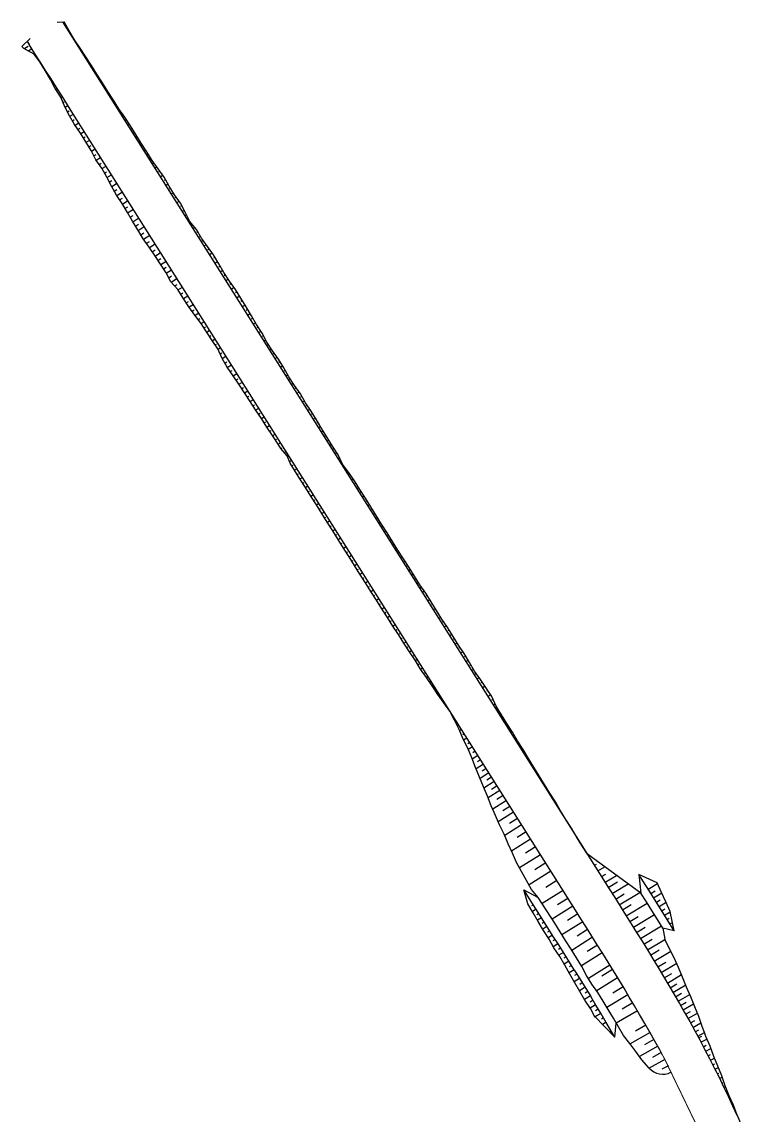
# Model space of a CAD drawing. Header units: metres. Extents: x 288738 to 324331, y 7399322 to 7465117.
# Drawn here: x 304494 to 304846, y 7439192 to 7439726 of the extents above; entities that cross this region are included whole.
import ezdxf

# ---------------------------------------------------------------- set-up
doc = ezdxf.new("R2010")
doc.units = ezdxf.units.M
doc.header["$LTSCALE"] = 10
for name, color, linetype in [('F-HZ-ATERRO-TALUDE', 110, 'Continuous'), ('F-HZ-MUROS', 210, 'Continuous'), ('F-HZ-PIANO-CORTE', 10, 'Continuous'), ('F-HZ-TALUDE', 2, 'Continuous')]:
    doc.layers.add(name, color=color, linetype=linetype)

msp = doc.modelspace()

# ---------------------------------------------------------------- linework, layer by layer
at = {"layer": 'F-HZ-ATERRO-TALUDE', "linetype": 'Continuous', "lineweight": -3}
for p, q in [((304705.618, 7439384.762), (304705.155, 7439384.469)), ((304706.952, 7439382.647), (304706.602, 7439382.426)), ((304708.285, 7439380.532), (304707.318, 7439379.922)), ((304709.619, 7439378.418), (304708.958, 7439378.001)), ((304710.952, 7439376.303), (304709.321, 7439375.274)), ((304712.286, 7439374.189), (304711.376, 7439373.615)), ((304713.62, 7439372.074), (304711.573, 7439370.783)), ((304714.953, 7439369.96), (304713.766, 7439369.21)), ((304716.287, 7439367.845), (304713.554, 7439366.121)), ((304718.954, 7439363.616), (304715.381, 7439361.362)), ((304717.621, 7439365.73), (304716.037, 7439364.731)), ((304721.622, 7439359.387), (304717.373, 7439356.707)), ((304720.288, 7439361.501), (304718.339, 7439360.272)), ((304724.289, 7439355.158), (304719.23, 7439351.967)), ((304722.955, 7439357.272), (304720.623, 7439355.801)), ((304725.654, 7439352.993), (304722.95, 7439351.287)), ((304727.02, 7439350.828), (304721.247, 7439347.187)), ((304728.594, 7439348.332), (304725.477, 7439346.367)), ((304730.168, 7439345.837), (304723.513, 7439341.64)), ((304731.945, 7439343.018), (304728.396, 7439340.779)), ((304733.723, 7439340.199), (304726.206, 7439335.458)), ((304735.677, 7439337.101), (304731.726, 7439334.609)), ((304737.631, 7439334.002), (304729.369, 7439328.792)), ((304742.016, 7439327.05), (304732.747, 7439321.204)), ((304739.824, 7439330.526), (304735.404, 7439327.739)), ((304744.437, 7439323.212), (304739.514, 7439320.107)), ((304746.858, 7439319.374), (304736.622, 7439312.918)), ((304749.38, 7439315.375), (304744.158, 7439312.082)), ((304773.159, 7439314.23), (304774.192, 7439314.855)), ((304751.901, 7439311.377), (304741.239, 7439304.652)), ((304774.902, 7439311.473), (304778.268, 7439313.52)), ((304776.648, 7439308.704), (304778.715, 7439309.954)), ((304754.823, 7439306.744), (304749.417, 7439303.334)), ((304778.386, 7439305.944), (304784.01, 7439309.323)), ((304779.965, 7439303.435), (304784.404, 7439306.15)), ((304781.821, 7439300.49), (304789.612, 7439305.229)), ((304799.434, 7439302.549), (304803.932, 7439305.379)), ((304757.878, 7439301.901), (304747.728, 7439295.5)), ((304783.567, 7439297.72), (304787.701, 7439300.22)), ((304785.305, 7439294.961), (304795.38, 7439301.013)), ((304800.765, 7439300.432), (304802.885, 7439301.765)), ((304802.096, 7439298.316), (304806.076, 7439300.814)), ((304743.353, 7439294.938), (304742.49, 7439294.393)), ((304762.679, 7439294.289), (304752.529, 7439287.887)), ((304760.278, 7439298.095), (304755.203, 7439294.894)), ((304786.884, 7439292.451), (304791.189, 7439295.086)), ((304788.736, 7439289.504), (304798.99, 7439295.74)), ((304803.424, 7439296.198), (304805.274, 7439297.357)), ((304804.751, 7439294.079), (304808.172, 7439296.219)), ((304744.687, 7439292.823), (304742.908, 7439291.701)), ((304746.02, 7439290.708), (304745.088, 7439290.12)), ((304747.354, 7439288.594), (304745.388, 7439287.354)), ((304765.079, 7439290.482), (304760.004, 7439287.282)), ((304790.475, 7439286.73), (304794.487, 7439289.156)), ((304792.203, 7439283.964), (304802.491, 7439290.144)), ((304806.074, 7439291.958), (304807.636, 7439292.932)), ((304807.397, 7439289.837), (304810.205, 7439291.585)), ((304808.716, 7439287.713), (304809.729, 7439288.342)), ((304748.688, 7439286.479), (304747.68, 7439285.844)), ((304750.021, 7439284.365), (304747.978, 7439283.076)), ((304767.479, 7439286.675), (304757.326, 7439280.278)), ((304769.876, 7439282.867), (304764.798, 7439279.672)), ((304793.785, 7439281.428), (304798.021, 7439284.019)), ((304795.622, 7439278.47), (304805.874, 7439284.706)), ((304810.035, 7439285.589), (304811.278, 7439286.358)), ((304751.355, 7439282.25), (304750.329, 7439281.603)), ((304752.688, 7439280.135), (304750.635, 7439278.841)), ((304754.021, 7439278.02), (304752.953, 7439277.347)), ((304772.27, 7439279.057), (304762.106, 7439272.679)), ((304797.344, 7439275.686), (304801.319, 7439278.089)), ((304799.08, 7439272.924), (304807.602, 7439278.044)), ((304755.353, 7439275.905), (304753.102, 7439274.487)), ((304756.685, 7439273.789), (304755.572, 7439273.089)), ((304774.659, 7439275.244), (304769.572, 7439272.062)), ((304800.604, 7439270.383), (304804.739, 7439272.912)), ((304802.417, 7439267.411), (304810.437, 7439272.289)), ((304758.015, 7439271.672), (304755.869, 7439270.325)), ((304759.343, 7439269.554), (304758.246, 7439268.866)), ((304760.671, 7439267.436), (304758.38, 7439266.002)), ((304777.042, 7439271.426), (304766.855, 7439265.083)), ((304804.115, 7439264.612), (304808.036, 7439266.982)), ((304761.995, 7439265.315), (304760.803, 7439264.571)), ((304763.319, 7439263.195), (304760.844, 7439261.653)), ((304780.754, 7439265.436), (304770.26, 7439258.957)), ((304782.067, 7439263.308), (304776.798, 7439260.067)), ((304805.797, 7439261.817), (304813.354, 7439266.357)), ((304807.321, 7439259.276), (304810.952, 7439261.444)), ((304765.967, 7439258.953), (304763.34, 7439257.317)), ((304764.643, 7439261.074), (304763.452, 7439260.33)), ((304767.27, 7439256.82), (304766.078, 7439256.076)), ((304784.527, 7439259.296), (304774.033, 7439252.816)), ((304808.83, 7439256.738), (304815.73, 7439260.83)), ((304810.181, 7439254.453), (304813.465, 7439256.389)), ((304768.594, 7439254.699), (304765.84, 7439252.984)), ((304769.894, 7439252.564), (304768.703, 7439251.82)), ((304789.573, 7439250.957), (304779.28, 7439244.787)), ((304787.252, 7439254.813), (304782.118, 7439251.707)), ((304811.525, 7439252.166), (304817.75, 7439255.811)), ((304812.763, 7439250.043), (304815.737, 7439251.773)), ((304813.999, 7439247.912), (304819.703, 7439251.209)), ((304771.218, 7439250.443), (304768.341, 7439248.651)), ((304773.79, 7439246.155), (304771.07, 7439244.51)), ((304772.493, 7439248.292), (304771.09, 7439247.44)), ((304791.878, 7439247.093), (304786.718, 7439244.03)), ((304815.227, 7439245.78), (304817.946, 7439247.341)), ((304816.447, 7439243.647), (304821.592, 7439246.58)), ((304776.367, 7439241.87), (304773.485, 7439240.146)), ((304775.079, 7439244.013), (304773.684, 7439243.174)), ((304794.165, 7439243.217), (304783.817, 7439237.141)), ((304817.662, 7439241.509), (304820.096, 7439242.885)), ((304818.87, 7439239.362), (304823.484, 7439241.952)), ((304777.646, 7439239.722), (304776.615, 7439239.109)), ((304778.924, 7439237.573), (304777.164, 7439236.533)), ((304780.19, 7439235.418), (304779.717, 7439235.14)), ((304798.288, 7439236.118), (304793.195, 7439233.194)), ((304820.071, 7439237.216), (304822.234, 7439238.421)), ((304821.256, 7439235.076), (304825.217, 7439237.263)), ((304781.456, 7439233.262), (304780.733, 7439232.84)), ((304800.352, 7439232.504), (304790.696, 7439227.029)), ((304822.44, 7439232.929), (304824.249, 7439233.919)), ((304823.621, 7439230.764), (304826.969, 7439232.581)), ((304824.052, 7439229.966), (304825.648, 7439230.83)), ((304825.216, 7439227.798), (304828.131, 7439229.361)), ((304804.076, 7439225.846), (304795.174, 7439220.927)), ((304802.223, 7439229.18), (304797.569, 7439226.574)), ((304826.384, 7439225.609), (304827.771, 7439226.345)), ((304827.539, 7439223.423), (304830.092, 7439224.765)), ((304807.623, 7439219.418), (304799.991, 7439215.2)), ((304805.777, 7439222.756), (304801.482, 7439220.403)), ((304828.679, 7439221.24), (304829.799, 7439221.823)), ((304829.816, 7439219.046), (304831.799, 7439220.066)), ((304809.329, 7439216.329), (304806.163, 7439214.595)), ((304830.946, 7439216.834), (304831.856, 7439217.298)), ((304832.07, 7439214.619), (304833.72, 7439215.45)), ((304833.179, 7439212.398), (304833.911, 7439212.762)), ((304834.284, 7439210.174), (304835.545, 7439210.796)), ((304835.372, 7439207.947), (304835.881, 7439208.195)), ((304836.458, 7439205.714), (304837.249, 7439206.095)), ((304837.53, 7439203.466), (304837.855, 7439203.62)), ((304838.601, 7439201.215), (304839.116, 7439201.457)), ((304839.656, 7439198.952), (304839.883, 7439199.057)), ((304840.709, 7439196.688), (304841.1, 7439196.868)), ((304841.742, 7439194.417), (304841.876, 7439194.478)), ((304842.775, 7439192.145), (304842.921, 7439192.211))]:
    msp.add_line(p, q, dxfattribs=at)
at = {"layer": 'F-HZ-MUROS', "linetype": 'Continuous', "lineweight": -3}
msp.add_line((304497.69, 7439718.051), (304493.587, 7439714.063), dxfattribs=at)
msp.add_lwpolyline([(304510.868, 7439725.978), (304514.201, 7439726.174)], dxfattribs=at)
at = {"layer": 'F-HZ-MUROS', "linetype": 'Continuous', "lineweight": -3, "const_width": 0.5}
msp.add_lwpolyline([(304846.042, 7439129.672), (304828.957, 7439175.072), (304807.434, 7439219.684), (304806.472, 7439221.458)], dxfattribs=at)
at = {"layer": 'F-HZ-PIANO-CORTE'}
for p, q in [((304515.004, 7439724.764), (304514.731, 7439724.587)), ((304516.243, 7439722.587), (304515.792, 7439722.295)), ((304517.52, 7439720.435), (304517.323, 7439720.308)), ((304518.82, 7439718.298), (304518.459, 7439718.066)), ((304520.172, 7439716.194), (304519.982, 7439716.073)), ((304496.601, 7439714.158), (304495.035, 7439713.136)), ((304498.511, 7439713.003), (304496.945, 7439711.981)), ((304499.663, 7439710.312), (304500.027, 7439710.547)), ((304521.558, 7439714.112), (304521.126, 7439713.837)), ((304522.918, 7439712.014), (304522.689, 7439711.868)), ((304524.261, 7439709.905), (304523.793, 7439709.608)), ((304501.153, 7439708.304), (304501.265, 7439708.376)), ((304502.611, 7439706.276), (304502.725, 7439706.349)), ((304525.613, 7439707.801), (304525.37, 7439707.647)), ((304526.972, 7439705.702), (304526.461, 7439705.379)), ((304503.905, 7439704.137), (304503.988, 7439704.189)), ((304505.196, 7439701.995), (304505.416, 7439702.136)), ((304506.466, 7439699.842), (304506.611, 7439699.935)), ((304528.325, 7439703.599), (304528.06, 7439703.432)), ((304529.672, 7439701.493), (304529.128, 7439701.149)), ((304531.007, 7439699.379), (304530.734, 7439699.207)), ((304507.724, 7439697.682), (304508.096, 7439697.918)), ((304508.922, 7439695.488), (304509.177, 7439695.649)), ((304532.332, 7439697.259), (304531.795, 7439696.92)), ((304533.658, 7439695.139), (304533.393, 7439694.972)), ((304510.144, 7439693.308), (304510.766, 7439693.701)), ((304511.489, 7439691.201), (304511.795, 7439691.394)), ((304512.767, 7439689.059), (304513.433, 7439689.479)), ((304534.985, 7439693.02), (304534.463, 7439692.691)), ((304536.327, 7439690.911), (304536.061, 7439690.744)), ((304537.68, 7439688.809), (304537.13, 7439688.462)), ((304513.713, 7439686.744), (304514.23, 7439687.07)), ((304514.69, 7439684.445), (304516.063, 7439685.311)), ((304539.013, 7439686.694), (304538.738, 7439686.521)), ((304540.331, 7439684.57), (304539.797, 7439684.233)), ((304515.87, 7439682.241), (304516.631, 7439682.721)), ((304517.056, 7439680.04), (304518.724, 7439681.092)), ((304518.287, 7439677.864), (304519.171, 7439678.422)), ((304541.724, 7439682.492), (304541.427, 7439682.305)), ((304543.173, 7439680.451), (304542.464, 7439680.004)), ((304544.6, 7439678.395), (304544.199, 7439678.142)), ((304519.544, 7439675.705), (304521.388, 7439676.868)), ((304520.974, 7439673.654), (304521.847, 7439674.205)), ((304522.392, 7439671.595), (304524.053, 7439672.643)), ((304546.011, 7439676.329), (304545.132, 7439675.775)), ((304547.371, 7439674.231), (304546.918, 7439673.946)), ((304523.73, 7439669.484), (304524.558, 7439670.006)), ((304525.06, 7439667.367), (304526.72, 7439668.414)), ((304548.693, 7439672.109), (304547.799, 7439671.545)), ((304550.012, 7439669.986), (304549.572, 7439669.708)), ((304551.329, 7439667.861), (304550.466, 7439667.316)), ((304526.339, 7439665.219), (304527.196, 7439665.759)), ((304527.596, 7439663.059), (304529.385, 7439664.187)), ((304552.679, 7439665.756), (304552.239, 7439665.479)), ((304554.053, 7439663.667), (304553.134, 7439663.087)), ((304528.702, 7439660.817), (304529.707, 7439661.451)), ((304529.846, 7439658.598), (304532.039, 7439659.98)), ((304531.287, 7439656.554), (304532.329, 7439657.211)), ((304555.395, 7439661.558), (304554.931, 7439661.265)), ((304556.713, 7439659.434), (304555.801, 7439658.858)), ((304558.096, 7439657.35), (304557.615, 7439657.047)), ((304532.703, 7439654.496), (304534.702, 7439655.757)), ((304533.93, 7439652.318), (304534.982, 7439652.981)), ((304535.145, 7439650.133), (304537.366, 7439651.534)), ((304559.529, 7439655.298), (304558.468, 7439654.629)), ((304560.969, 7439653.251), (304560.386, 7439652.883)), ((304562.416, 7439651.207), (304561.135, 7439650.4)), ((304536.268, 7439647.899), (304537.481, 7439648.664)), ((304537.403, 7439645.672), (304540.021, 7439647.324)), ((304563.732, 7439649.082), (304563.101, 7439648.684)), ((304564.949, 7439646.894), (304563.803, 7439646.171)), ((304538.645, 7439643.503), (304540, 7439644.357)), ((304539.902, 7439641.342), (304542.686, 7439643.098)), ((304566.246, 7439644.756), (304565.691, 7439644.406)), ((304567.605, 7439642.658), (304566.47, 7439641.942)), ((304568.987, 7439640.574), (304568.396, 7439640.2)), ((304541.284, 7439639.259), (304542.652, 7439640.122)), ((304542.657, 7439637.17), (304545.353, 7439638.87)), ((304543.948, 7439635.029), (304545.317, 7439635.893)), ((304570.387, 7439638.501), (304569.137, 7439637.712)), ((304571.65, 7439636.341), (304571.06, 7439635.97)), ((304545.236, 7439632.887), (304548.02, 7439634.642)), ((304546.494, 7439630.726), (304547.923, 7439631.627)), ((304547.757, 7439628.569), (304550.685, 7439630.415)), ((304572.807, 7439634.115), (304571.805, 7439633.483)), ((304573.963, 7439631.889), (304573.551, 7439631.629)), ((304549.071, 7439626.442), (304550.545, 7439627.371)), ((304550.385, 7439624.315), (304553.352, 7439626.186)), ((304575.118, 7439629.661), (304574.472, 7439629.254)), ((304576.515, 7439627.587), (304576.16, 7439627.363)), ((304578.098, 7439625.63), (304577.139, 7439625.025)), ((304551.704, 7439622.191), (304553.195, 7439623.131)), ((304553.033, 7439620.074), (304556.019, 7439621.958)), ((304579.507, 7439623.563), (304578.99, 7439623.237)), ((304580.783, 7439621.412), (304579.807, 7439620.796)), ((304582.171, 7439619.331), (304581.656, 7439619.006)), ((304554.465, 7439618.025), (304555.908, 7439618.935)), ((304555.892, 7439615.972), (304558.684, 7439617.733)), ((304557.28, 7439613.893), (304558.649, 7439614.756)), ((304583.645, 7439617.306), (304582.474, 7439616.567)), ((304585.117, 7439615.278), (304584.462, 7439614.865)), ((304558.669, 7439611.814), (304561.35, 7439613.505)), ((304560.065, 7439609.74), (304561.374, 7439610.566)), ((304561.456, 7439607.663), (304564.016, 7439609.278)), ((304586.586, 7439613.249), (304585.141, 7439612.338)), ((304587.927, 7439611.139), (304587.201, 7439610.681)), ((304589.172, 7439608.968), (304587.808, 7439608.109)), ((304562.8, 7439605.555), (304564.075, 7439606.359)), ((304564.126, 7439603.437), (304566.683, 7439605.05)), ((304590.44, 7439606.813), (304589.791, 7439606.403)), ((304591.727, 7439604.669), (304590.476, 7439603.879)), ((304565.289, 7439601.224), (304566.651, 7439602.083)), ((304566.496, 7439599.042), (304569.341, 7439600.836)), ((304568.168, 7439597.183), (304569.412, 7439597.967)), ((304593.065, 7439602.557), (304592.437, 7439602.161)), ((304594.443, 7439600.47), (304593.143, 7439599.65)), ((304595.854, 7439598.405), (304595.165, 7439597.97)), ((304569.819, 7439595.308), (304571.971, 7439596.666)), ((304571.134, 7439593.182), (304572.22, 7439593.867)), ((304572.455, 7439591.059), (304574.638, 7439592.437)), ((304597.291, 7439596.355), (304595.81, 7439595.421)), ((304598.662, 7439594.264), (304597.903, 7439593.785)), ((304573.855, 7439588.988), (304574.913, 7439589.656)), ((304575.259, 7439586.92), (304577.304, 7439588.21)), ((304599.983, 7439592.142), (304598.478, 7439591.192)), ((304601.282, 7439590.005), (304600.547, 7439589.541)), ((304602.565, 7439587.858), (304601.145, 7439586.963)), ((304576.726, 7439584.896), (304577.681, 7439585.498)), ((304578.194, 7439582.872), (304579.966, 7439583.99)), ((304603.836, 7439585.704), (304603.157, 7439585.276)), ((304605.099, 7439583.545), (304603.812, 7439582.734)), ((304579.669, 7439580.854), (304580.483, 7439581.367)), ((304581.138, 7439578.831), (304582.627, 7439579.77)), ((304582.488, 7439576.727), (304583.224, 7439577.191)), ((304606.364, 7439581.388), (304605.755, 7439581.003)), ((304607.631, 7439579.231), (304606.479, 7439578.505)), ((304608.939, 7439577.1), (304608.376, 7439576.745)), ((304583.839, 7439574.624), (304585.294, 7439575.541)), ((304585.239, 7439572.552), (304585.933, 7439572.99)), ((304586.637, 7439570.48), (304587.96, 7439571.314)), ((304610.278, 7439574.989), (304609.147, 7439574.275)), ((304611.544, 7439572.831), (304611.012, 7439572.496)), ((304588.019, 7439568.396), (304588.656, 7439568.798)), ((304589.382, 7439566.302), (304590.626, 7439567.087)), ((304612.753, 7439570.639), (304611.814, 7439570.046)), ((304614.06, 7439568.507), (304613.604, 7439568.22)), ((304615.442, 7439566.423), (304614.481, 7439565.817)), ((304590.375, 7439564.008), (304591.16, 7439564.503)), ((304591.375, 7439561.717), (304593.262, 7439562.908)), ((304616.832, 7439564.344), (304616.324, 7439564.023)), ((304618.229, 7439562.27), (304617.149, 7439561.588)), ((304592.635, 7439559.558), (304593.615, 7439560.176)), ((304593.898, 7439557.401), (304595.928, 7439558.681)), ((304595.328, 7439555.35), (304596.294, 7439555.959)), ((304619.584, 7439560.168), (304619.033, 7439559.821)), ((304620.906, 7439558.046), (304619.816, 7439557.359)), ((304622.19, 7439555.901), (304621.67, 7439555.572)), ((304596.756, 7439553.298), (304598.592, 7439554.456)), ((304598.149, 7439551.222), (304599.037, 7439551.782)), ((304599.542, 7439549.146), (304601.258, 7439550.229)), ((304623.445, 7439553.736), (304622.483, 7439553.13)), ((304624.749, 7439551.603), (304624.283, 7439551.309)), ((304600.929, 7439547.066), (304601.76, 7439547.59)), ((304602.315, 7439544.986), (304603.925, 7439546.001)), ((304626.09, 7439549.493), (304625.15, 7439548.901)), ((304627.495, 7439547.423), (304626.989, 7439547.105)), ((304628.949, 7439545.385), (304627.818, 7439544.672)), ((304603.68, 7439542.891), (304604.469, 7439543.389)), ((304605.045, 7439540.797), (304606.592, 7439541.772)), ((304606.408, 7439538.701), (304607.167, 7439539.18)), ((304630.293, 7439543.277), (304629.722, 7439542.917)), ((304631.552, 7439541.115), (304630.485, 7439540.442)), ((304607.772, 7439536.606), (304609.259, 7439537.544)), ((304609.173, 7439534.535), (304609.882, 7439534.983)), ((304632.869, 7439538.99), (304632.344, 7439538.659)), ((304634.231, 7439536.893), (304633.152, 7439536.213)), ((304635.573, 7439534.784), (304635.03, 7439534.442)), ((304610.572, 7439532.463), (304611.925, 7439533.317)), ((304611.931, 7439530.365), (304612.595, 7439530.784)), ((304613.291, 7439528.267), (304614.592, 7439529.088)), ((304636.901, 7439532.666), (304635.82, 7439531.984)), ((304638.207, 7439530.534), (304637.68, 7439530.202)), ((304639.498, 7439528.393), (304638.487, 7439527.755)), ((304614.677, 7439526.186), (304615.301, 7439526.58)), ((304616.062, 7439524.105), (304617.258, 7439524.86)), ((304640.787, 7439526.25), (304640.304, 7439525.945)), ((304642.075, 7439524.106), (304641.154, 7439523.526)), ((304617.42, 7439522.007), (304618.006, 7439522.376)), ((304618.778, 7439519.907), (304619.926, 7439520.631)), ((304620.088, 7439517.778), (304620.674, 7439518.147)), ((304643.391, 7439521.981), (304642.939, 7439521.696)), ((304644.729, 7439519.869), (304643.822, 7439519.297)), ((304646.074, 7439517.762), (304645.615, 7439517.472)), ((304621.746, 7439515.868), (304622.593, 7439516.402)), ((304623.926, 7439514.288), (304623.335, 7439513.915)), ((304647.423, 7439515.657), (304646.489, 7439515.068)), ((304648.595, 7439513.441), (304648.209, 7439513.197)), ((304624.235, 7439511.527), (304625.26, 7439512.173)), ((304625.396, 7439509.304), (304625.995, 7439509.681)), ((304626.706, 7439507.174), (304627.927, 7439507.944)), ((304649.631, 7439511.138), (304649.156, 7439510.839)), ((304650.95, 7439509.014), (304650.72, 7439508.869)), ((304652.486, 7439507.027), (304651.823, 7439506.609)), ((304628.036, 7439505.057), (304628.648, 7439505.443)), ((304629.366, 7439502.941), (304630.594, 7439503.715)), ((304653.969, 7439505.007), (304653.563, 7439504.751)), ((304655.412, 7439502.961), (304654.491, 7439502.38)), ((304630.752, 7439500.86), (304631.34, 7439501.231)), ((304632.136, 7439498.778), (304633.261, 7439499.487)), ((304633.415, 7439496.63), (304634.005, 7439497.002)), ((304656.79, 7439500.875), (304656.307, 7439500.57)), ((304658.119, 7439498.757), (304657.158, 7439498.151)), ((304659.456, 7439496.645), (304658.974, 7439496.341)), ((304634.696, 7439494.483), (304635.927, 7439495.26)), ((304636.088, 7439492.407), (304636.674, 7439492.776)), ((304637.479, 7439490.329), (304638.594, 7439491.032)), ((304660.799, 7439494.536), (304659.825, 7439493.922)), ((304662.121, 7439492.414), (304661.64, 7439492.111)), ((304638.775, 7439488.191), (304639.351, 7439488.555)), ((304640.072, 7439486.054), (304641.26, 7439486.804)), ((304663.428, 7439490.283), (304662.493, 7439489.693)), ((304664.733, 7439488.15), (304664.279, 7439487.864)), ((304666.036, 7439486.016), (304665.16, 7439485.464)), ((304641.417, 7439483.947), (304642.006, 7439484.318)), ((304642.762, 7439481.84), (304643.928, 7439482.575)), ((304667.358, 7439483.895), (304666.926, 7439483.622)), ((304668.696, 7439481.783), (304667.827, 7439481.235)), ((304644.072, 7439479.71), (304644.667, 7439480.085)), ((304645.382, 7439477.581), (304646.595, 7439478.346)), ((304646.748, 7439475.487), (304647.338, 7439475.859)), ((304670.018, 7439479.661), (304669.59, 7439479.39)), ((304671.328, 7439477.531), (304670.494, 7439477.005)), ((304672.673, 7439475.424), (304672.25, 7439475.157)), ((304648.112, 7439473.392), (304649.262, 7439474.117)), ((304649.42, 7439471.262), (304650.008, 7439471.632)), ((304650.728, 7439469.131), (304651.929, 7439469.888)), ((304674.044, 7439473.333), (304673.162, 7439472.776)), ((304675.376, 7439471.217), (304674.936, 7439470.94)), ((304652.056, 7439467.013), (304652.659, 7439467.393)), ((304653.383, 7439464.894), (304654.596, 7439465.659)), ((304676.677, 7439469.082), (304675.829, 7439468.547)), ((304678.024, 7439466.976), (304677.593, 7439466.704)), ((304679.407, 7439464.892), (304678.496, 7439464.318)), ((304654.702, 7439462.77), (304655.316, 7439463.157)), ((304656.021, 7439460.646), (304657.263, 7439461.43)), ((304657.365, 7439458.539), (304657.981, 7439458.927)), ((304680.753, 7439462.786), (304680.292, 7439462.495)), ((304682.072, 7439460.662), (304681.164, 7439460.089)), ((304658.709, 7439456.431), (304659.931, 7439457.201)), ((304660.03, 7439454.308), (304660.647, 7439454.697)), ((304683.392, 7439458.539), (304682.945, 7439458.256)), ((304684.713, 7439456.416), (304683.831, 7439455.86)), ((304686.047, 7439454.302), (304685.606, 7439454.024)), ((304661.352, 7439452.186), (304662.598, 7439452.972)), ((304662.683, 7439450.07), (304663.307, 7439450.464)), ((304664.014, 7439447.954), (304665.265, 7439448.743)), ((304687.391, 7439452.194), (304686.498, 7439451.631)), ((304688.778, 7439450.113), (304688.305, 7439449.814)), ((304665.364, 7439445.85), (304665.982, 7439446.239)), ((304666.715, 7439443.746), (304667.932, 7439444.514)), ((304690.197, 7439448.052), (304689.166, 7439447.402)), ((304691.55, 7439445.95), (304691.025, 7439445.618)), ((304692.853, 7439443.816), (304691.833, 7439443.172)), ((304668.042, 7439441.627), (304668.654, 7439442.013)), ((304669.369, 7439439.509), (304670.6, 7439440.285)), ((304670.728, 7439437.41), (304671.331, 7439437.79)), ((304694.162, 7439441.686), (304693.664, 7439441.372)), ((304695.477, 7439439.559), (304694.5, 7439438.943)), ((304672.086, 7439435.311), (304673.267, 7439436.056)), ((304673.392, 7439433.179), (304673.996, 7439433.561)), ((304696.804, 7439437.441), (304696.319, 7439437.135)), ((304698.142, 7439435.329), (304697.167, 7439434.714)), ((304699.518, 7439433.241), (304699.01, 7439432.92)), ((304674.699, 7439431.048), (304675.934, 7439431.827)), ((304676.087, 7439428.969), (304676.677, 7439429.341)), ((304677.475, 7439426.89), (304678.6, 7439427.6)), ((304700.924, 7439431.172), (304699.835, 7439430.485)), ((304702.279, 7439429.071), (304701.723, 7439428.721)), ((304703.595, 7439426.945), (304702.502, 7439426.256)), ((304678.823, 7439424.784), (304679.378, 7439425.135)), ((304680.171, 7439422.679), (304681.267, 7439423.37)), ((304704.91, 7439424.819), (304704.373, 7439424.48)), ((304706.226, 7439422.693), (304705.169, 7439422.027)), ((304681.521, 7439420.575), (304682.061, 7439420.915)), ((304682.871, 7439418.47), (304683.935, 7439419.141)), ((304684.265, 7439416.395), (304684.766, 7439416.712)), ((304707.58, 7439420.591), (304707.041, 7439420.252)), ((304708.964, 7439418.509), (304707.837, 7439417.798)), ((304710.293, 7439416.391), (304709.732, 7439416.037)), ((304685.658, 7439414.32), (304686.601, 7439414.914)), ((304686.983, 7439412.2), (304687.459, 7439412.5)), ((304711.579, 7439414.246), (304710.504, 7439413.568)), ((304712.847, 7439412.09), (304712.342, 7439411.772)), ((304688.31, 7439410.081), (304689.268, 7439410.685)), ((304689.748, 7439408.036), (304690.174, 7439408.304)), ((304691.185, 7439405.99), (304691.932, 7439406.461)), ((304714.1, 7439409.925), (304713.171, 7439409.339)), ((304715.475, 7439407.837), (304714.99, 7439407.531)), ((304716.943, 7439405.807), (304715.838, 7439405.11)), ((304692.549, 7439403.895), (304692.907, 7439404.121)), ((304693.913, 7439401.8), (304694.599, 7439402.233)), ((304718.318, 7439403.718), (304717.832, 7439403.412)), ((304719.785, 7439401.688), (304718.506, 7439400.881)), ((304695.353, 7439399.756), (304695.642, 7439399.938)), ((304696.792, 7439397.712), (304697.263, 7439398.009)), ((304698.243, 7439395.676), (304698.419, 7439395.787)), ((304721.16, 7439399.6), (304720.675, 7439399.294)), ((304722.628, 7439397.569), (304721.173, 7439396.652)), ((304723.738, 7439395.314), (304723.122, 7439394.926)), ((304699.693, 7439393.64), (304699.926, 7439393.786)), ((304701.12, 7439391.587), (304701.189, 7439391.63)), ((304702.546, 7439389.534), (304702.591, 7439389.562)), ((304724.772, 7439393.01), (304723.84, 7439392.423)), ((304725.951, 7439390.798), (304725.562, 7439390.553)), ((304727.241, 7439388.656), (304726.508, 7439388.194)), ((304728.56, 7439386.533), (304728.201, 7439386.306)), ((304729.901, 7439384.423), (304729.175, 7439383.965)), ((304731.24, 7439382.311), (304730.874, 7439382.081)), ((304732.577, 7439380.199), (304731.842, 7439379.735)), ((304733.872, 7439378.06), (304733.524, 7439377.84)), ((304735.134, 7439375.9), (304734.509, 7439375.506)), ((304736.444, 7439373.771), (304736.143, 7439373.581)), ((304737.789, 7439371.663), (304737.177, 7439371.277)), ((304739.098, 7439369.533), (304738.804, 7439369.348)), ((304740.38, 7439367.386), (304739.844, 7439367.048)), ((304741.689, 7439365.256), (304741.433, 7439365.095)), ((304743.019, 7439363.139), (304742.511, 7439362.819)), ((304744.348, 7439361.022), (304744.097, 7439360.863)), ((304745.677, 7439358.904), (304745.179, 7439358.59)), ((304746.972, 7439356.765), (304746.742, 7439356.62)), ((304748.241, 7439354.61), (304747.846, 7439354.361)), ((304749.556, 7439352.483), (304749.368, 7439352.365)), ((304750.904, 7439350.378), (304750.513, 7439350.132)), ((304752.227, 7439348.257), (304752.037, 7439348.137)), ((304753.531, 7439346.124), (304753.181, 7439345.902)), ((304754.817, 7439343.979), (304754.666, 7439343.883)), ((304756.088, 7439341.825), (304755.848, 7439341.673)), ((304757.393, 7439339.692), (304757.287, 7439339.625)), ((304758.723, 7439337.576), (304758.515, 7439337.444)), ((304760.058, 7439335.461), (304759.953, 7439335.395)), ((304761.395, 7439333.349), (304761.182, 7439333.215)), ((304762.679, 7439331.203), (304762.597, 7439331.152)), ((304763.922, 7439329.031), (304763.85, 7439328.986)), ((304765.211, 7439326.889), (304765.197, 7439326.88)), ((304766.535, 7439324.768), (304766.517, 7439324.757)), ((304767.887, 7439322.665), (304767.869, 7439322.653)), ((304769.26, 7439320.575), (304769.184, 7439320.528))]:
    msp.add_line(p, q, dxfattribs=at)
at = {"layer": 'F-HZ-TALUDE', "linetype": 'Continuous', "lineweight": -3}
for p, q in [((304494.46, 7439713.336), (304493.587, 7439714.063)), ((304771.913, 7439256.181), (304769.382, 7439260.432))]:
    msp.add_line(p, q, dxfattribs=at)
for points in [[(304513.376, 7439726.125), (304780.432, 7439302.694), (304783.1, 7439298.461), (304785.77, 7439294.222), (304788.441, 7439289.975), (304791.109, 7439285.718), (304793.772, 7439281.449), (304796.429, 7439277.169), (304799.078, 7439272.875), (304801.715, 7439268.567), (304804.339, 7439264.242), (304806.95, 7439259.901), (304809.542, 7439255.541), (304812.115, 7439251.161), (304814.666, 7439246.761), (304817.195, 7439242.339), (304819.696, 7439237.895), (304822.168, 7439233.427), (304823.621, 7439230.764), (304824.611, 7439228.934), (304827.02, 7439224.416), (304829.393, 7439219.872), (304831.728, 7439215.302), (304834.022, 7439210.711), (304836.273, 7439206.1), (304838.483, 7439201.468), (304840.65, 7439196.817), (304842.775, 7439192.145)], [(304717.579, 7439404.926), (304714.644, 7439408.986), (304712.137, 7439413.316), (304709.565, 7439417.606), (304706.796, 7439421.771), (304704.165, 7439426.023), (304701.533, 7439430.274), (304698.722, 7439434.413), (304696.047, 7439438.637), (304693.418, 7439442.89), (304690.813, 7439447.159), (304687.974, 7439451.28), (304685.286, 7439455.496), (304682.644, 7439459.74), (304680.006, 7439463.988), (304677.241, 7439468.156), (304674.639, 7439472.426), (304671.896, 7439476.607), (304669.277, 7439480.867), (304666.601, 7439485.091), (304663.995, 7439489.358), (304661.381, 7439493.621), (304658.696, 7439497.839), (304656.038, 7439502.074), (304653.152, 7439506.165), (304650.081, 7439510.14), (304648.009, 7439514.744), (304645.31, 7439518.953), (304642.633, 7439523.177), (304640.057, 7439527.464), (304637.476, 7439531.747), (304634.821, 7439535.984), (304632.098, 7439540.178), (304629.58, 7439544.501), (304626.671, 7439548.578), (304623.989, 7439552.798), (304621.479, 7439557.126), (304618.835, 7439561.37), (304616.041, 7439565.519), (304613.278, 7439569.688), (304610.858, 7439574.073), (304608.181, 7439578.296), (304605.647, 7439582.609), (304603.121, 7439586.927), (304600.556, 7439591.221), (304597.914, 7439595.466), (304595.041, 7439599.565), (304592.285, 7439603.739), (304589.712, 7439608.027), (304587.223, 7439612.369), (304584.285, 7439616.427), (304581.336, 7439620.479), (304578.784, 7439624.781), (304575.618, 7439628.695), (304573.309, 7439633.15), (304570.994, 7439637.602), (304568.195, 7439641.747), (304565.477, 7439645.944), (304563.043, 7439650.321), (304560.15, 7439654.408), (304557.285, 7439658.512), (304554.649, 7439662.761), (304551.901, 7439666.939), (304549.266, 7439671.189), (304546.622, 7439675.433), (304543.802, 7439679.565), (304540.903, 7439683.648), (304538.267, 7439687.897), (304535.56, 7439692.102), (304532.906, 7439696.339), (304530.254, 7439700.583), (304527.552, 7439704.807), (304524.823, 7439709.022), (304522.121, 7439713.265), (304519.329, 7439717.46), (304516.706, 7439721.773), (304514.201, 7439726.174)], [(304496.139, 7439716.543), (304497.108, 7439715.058)], [(304806.483, 7439221.464), (304806.483, 7439221.464), (304805.072, 7439224.047), (304802.668, 7439228.389), (304800.233, 7439232.717), (304797.768, 7439237.03), (304795.274, 7439241.329), (304792.756, 7439245.617), (304790.213, 7439249.893), (304787.648, 7439254.159), (304785.065, 7439258.416), (304782.464, 7439262.665), (304779.847, 7439266.908), (304777.217, 7439271.145), (304774.576, 7439275.377), (304771.926, 7439279.607), (304769.268, 7439283.835), (304766.605, 7439288.063), (304763.938, 7439292.292), (304518.547, 7439681.372), (304515.88, 7439685.601), (304513.213, 7439689.828), (304510.545, 7439694.052), (304507.874, 7439698.27), (304505.196, 7439702.481), (304502.511, 7439706.683), (304499.815, 7439710.876), (304497.108, 7439715.058)], [(304702.546, 7439389.534), (304699.69, 7439393.644), (304696.785, 7439397.723), (304693.902, 7439401.816), (304691.175, 7439406.007), (304688.294, 7439410.102), (304685.644, 7439414.342), (304682.855, 7439418.494), (304680.156, 7439422.703), (304677.459, 7439426.914), (304674.682, 7439431.073), (304672.07, 7439435.338), (304669.352, 7439439.535), (304666.698, 7439443.772), (304663.997, 7439447.98), (304661.335, 7439452.213), (304658.693, 7439456.457), (304656.004, 7439460.673), (304653.367, 7439464.921), (304650.712, 7439469.158), (304648.096, 7439473.419), (304645.364, 7439477.608), (304642.745, 7439481.868), (304640.054, 7439486.082), (304637.461, 7439490.358), (304634.676, 7439494.513), (304632.117, 7439498.81), (304629.345, 7439502.973), (304626.685, 7439507.207), (304624.609, 7439510.585), (304623.165, 7439514.225), (304620.067, 7439517.812), (304618.757, 7439519.941), (304616.04, 7439524.139), (304613.268, 7439528.302), (304610.549, 7439532.498), (304607.748, 7439536.643), (304605.02, 7439540.834), (304602.291, 7439545.024), (304599.516, 7439549.185), (304596.729, 7439553.339), (304593.867, 7439557.446), (304591.346, 7439561.767), (304589.335, 7439566.41), (304586.572, 7439570.578), (304583.772, 7439574.724), (304581.073, 7439578.933), (304578.116, 7439582.98), (304575.174, 7439587.036), (304572.373, 7439591.18), (304569.742, 7439595.432), (304566.35, 7439599.204), (304564.017, 7439603.644), (304561.33, 7439607.861), (304558.537, 7439612.011), (304555.759, 7439616.17), (304552.894, 7439620.274), (304550.256, 7439624.522), (304547.629, 7439628.776), (304545.112, 7439633.1), (304542.529, 7439637.383), (304539.764, 7439641.55), (304537.276, 7439645.893), (304535.021, 7439650.381), (304532.564, 7439654.743), (304529.679, 7439658.835), (304527.456, 7439663.344), (304524.897, 7439667.642), (304522.22, 7439671.865), (304519.358, 7439675.972), (304516.893, 7439680.328), (304514.528, 7439684.748), (304512.609, 7439689.447), (304509.921, 7439693.657), (304507.525, 7439698.048), (304504.988, 7439702.348), (304502.405, 7439706.615), (304499.43, 7439710.627)], [(304769.855, 7439319.669), (304767.109, 7439323.848), (304764.461, 7439328.09), (304761.975, 7439332.433), (304759.301, 7439336.658), (304756.64, 7439340.891), (304754.097, 7439345.199), (304751.488, 7439349.465), (304748.792, 7439353.675), (304746.253, 7439357.985), (304743.596, 7439362.221), (304740.936, 7439366.455), (304738.372, 7439370.749), (304735.682, 7439374.964), (304733.157, 7439379.283), (304730.483, 7439383.508), (304727.801, 7439387.728), (304725.22, 7439392.011), (304723.153, 7439396.619)], [(304742.453, 7439302.386), (304740.086, 7439306.805), (304737.576, 7439311.133), (304735.213, 7439315.554), (304733.218, 7439320.208), (304731.064, 7439324.76), (304729.1, 7439329.433), (304726.876, 7439333.941), (304724.835, 7439338.566), (304722.835, 7439343.216), (304720.947, 7439347.936), (304718.962, 7439352.596), (304717.126, 7439357.349), (304715.109, 7439361.988), (304713.311, 7439366.766), (304711.301, 7439371.41), (304709.012, 7439375.877), (304707.053, 7439380.553), (304704.858, 7439385.08)], [(304812.128, 7439282.216), (304807.355, 7439289.905), (304804.674, 7439294.202), (304801.992, 7439298.482), (304794.935, 7439309.703)], [(304812.128, 7439282.216), (304810.188, 7439291.668), (304808.113, 7439296.353), (304805.994, 7439300.994), (304803.833, 7439305.591)], [(304763.634, 7439262.69), (304761.011, 7439266.893), (304758.374, 7439271.101), (304755.727, 7439275.313), (304753.069, 7439279.531), (304750.405, 7439283.756), (304738.785, 7439302.18)], [(304806.633, 7439283.484), (304803.959, 7439287.791), (304801.283, 7439292.081), (304798.604, 7439296.355), (304795.926, 7439300.614)], [(304761.137, 7439261.135), (304758.695, 7439265.445), (304756.25, 7439269.767), (304753.443, 7439273.875), (304751.015, 7439278.236), (304748.354, 7439282.463), (304745.742, 7439286.727), (304743.277, 7439291.083), (304740.714, 7439295.378)], [(304767.03, 7439264.803), (304764.402, 7439269.014), (304761.762, 7439273.227), (304759.112, 7439277.443), (304756.453, 7439281.664), (304753.788, 7439285.89), (304745.786, 7439298.577)], [(304842.921, 7439192.211), (304841.048, 7439197), (304839.005, 7439201.714), (304837.089, 7439206.494), (304835.342, 7439211.363), (304833.436, 7439216.165), (304831.437, 7439220.928), (304829.716, 7439225.839), (304827.599, 7439230.543), (304826.969, 7439232.581), (304825.848, 7439235.445), (304824.136, 7439240.374), (304822.16, 7439245.157), (304820.239, 7439249.97), (304818.19, 7439254.708), (304816.272, 7439259.519), (304814.3, 7439264.296), (304812.159, 7439268.966), (304809.808, 7439273.501), (304807.591, 7439278.107)], [(304784.911, 7439235.279), (304782.426, 7439239.51), (304779.913, 7439243.734), (304777.377, 7439247.954), (304774.819, 7439252.17)], [(304773.59, 7439239.953), (304771.244, 7439244.249), (304768.525, 7439248.332)], [(304783.206, 7439230.282), (304778.982, 7439237.474), (304776.48, 7439241.681), (304773.953, 7439245.885), (304771.404, 7439250.087)], [(304799.991, 7439215.2), (304796.399, 7439219.289), (304793.444, 7439223.24), (304790.554, 7439227.226), (304787.446, 7439231.086)]]:
    msp.add_lwpolyline(points, dxfattribs=at)
at = {"layer": 'F-HZ-TALUDE'}
for points in [[(304494.46, 7439713.336), (304499.43, 7439710.627)], [(304723.153, 7439396.619), (304717.579, 7439404.926)], [(304704.858, 7439385.08), (304702.546, 7439389.534)], [(304795.926, 7439300.614), (304769.855, 7439319.669)], [(304803.833, 7439305.591), (304794.935, 7439309.703)], [(304794.935, 7439309.703), (304795.926, 7439300.614)], [(304740.714, 7439295.378), (304738.785, 7439302.18)], [(304738.785, 7439302.18), (304745.786, 7439298.577)], [(304745.786, 7439298.577), (304742.453, 7439302.386)], [(304806.633, 7439283.484), (304807.591, 7439278.107)], [(304812.128, 7439282.216), (304806.633, 7439283.484)], [(304763.632, 7439262.692), (304771.404, 7439250.087)], [(304769.382, 7439260.432), (304767.03, 7439264.803)], [(304768.525, 7439248.332), (304761.137, 7439261.135)], [(304774.819, 7439252.17), (304771.913, 7439256.181)], [(304783.206, 7439230.282), (304773.243, 7439240.588)], [(304783.211, 7439230.275), (304783.817, 7439237.141)], [(304787.446, 7439231.086), (304784.911, 7439235.279)], [(304842.921, 7439192.211), (304844.917, 7439187.481)]]:
    msp.add_lwpolyline(points, dxfattribs=at)
msp.add_lwpolyline([(304799.991, 7439215.2, 0.3486682), (304810.573, 7439213.177, 1.2899605)], format="xyb", dxfattribs=at)

doc.saveas('drawing.dxf')
